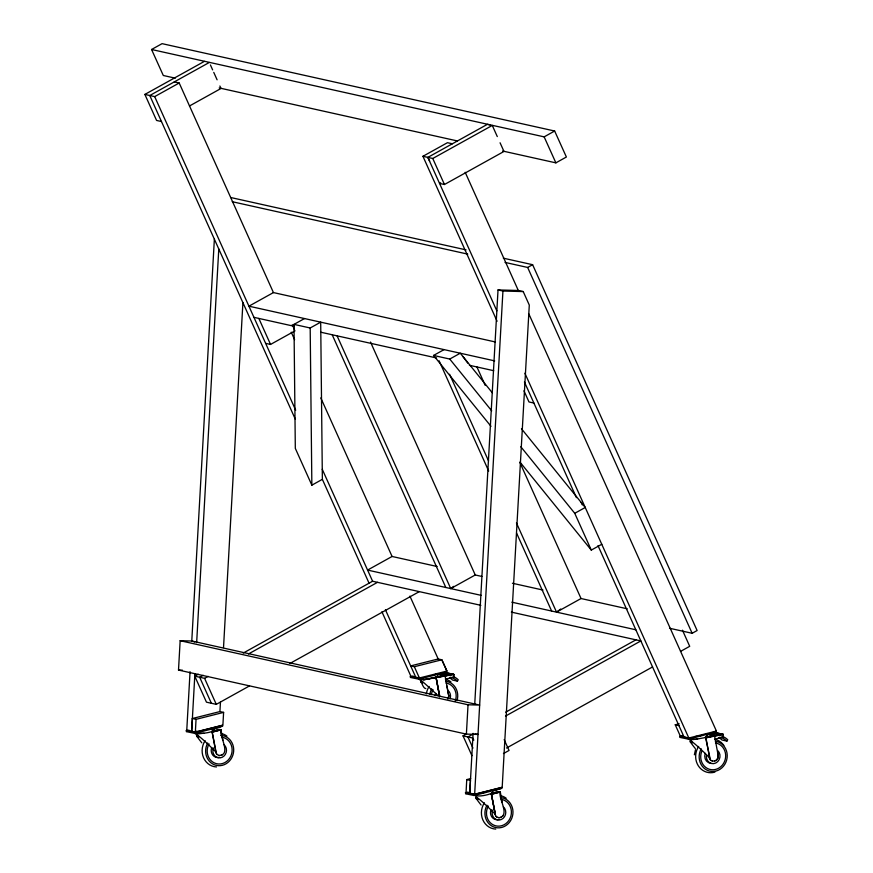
<?xml version="1.0" encoding="UTF-8"?>
<svg xmlns="http://www.w3.org/2000/svg" width="873" height="873" viewBox="0 0 873 873"><rect width="100%" height="100%" fill="white"/><g stroke="black" fill="none" stroke-linecap="round" stroke-linejoin="round"><path stroke-width="1.31" d="M477.422 734.302L478.011 734.433L466.389 734.128L178.507 670.06L180.154 640.706L191.776 641.011L479.659 705.078L468.037 704.773L180.154 640.706M190.052 671.73L186.767 730.177L195.356 732.087L222.877 725.267L223.608 712.39L219.92 711.571L192.355 718.523L191.667 731.268L194.897 673.814M195.356 732.087L196.043 719.341L223.608 712.39M470.689 778.596L466.749 779.589L466.062 792.335L474.65 794.244L502.182 787.424L529.289 305.07L523.222 291.571L518.311 290.48L498.025 289.945L474.748 703.987M214.365 239.191L191.776 641.011L194.788 641.993M196.654 642.604L218.785 248.98M219.941 711.277L220.454 702.067M223.521 647.559L242.912 302.647M466.389 734.128L468.037 704.773M473.101 733.342L469.739 793.153L470.46 780.397L466.749 779.589M474.65 794.244L502.935 291.036L498.025 289.945M694.373 754.807L695.497 749.711M445.077 675.724L439.305 674.294L444.99 675.56L448.755 695.825L447.936 699.066M717.966 758.004L718.239 755.8L714.485 735.535L708.789 734.269L714.572 735.688M446.79 672.09L418.854 679.183L410.321 677.448L410.932 677.153M499.138 817.728C510.672 815.415 498.003 798.369 500.262 792.051L494.544 790.643M718.032 758.015L715.642 760.601M448.231 674.96L446.081 673.498L445.274 674.829L440.363 673.738L442.513 675.211M449.857 677.972A16.576 15.212 -77.5 0 1 452.509 680.045L457.419 681.136L458.227 679.794A16.401 15.048 -77.5 0 0 453.338 676.608M717.726 734.935L715.576 733.462L714.769 734.793L709.858 733.702M718.621 737.521A16.576 15.212 -77.5 0 1 722.004 740.009L726.903 741.101L727.722 739.758A16.401 15.048 -77.5 0 0 722.047 736.299M502.411 816.462L503.208 815.568M716.7 759.936L717.486 759.052M187.619 730.363L189.332 730.341M194.472 732.949L196.261 732.862M473.559 794.081L474.366 794.179M213.394 730.636L213.983 729.773L213.372 729.522C215.293 734.488 178.932 734.149 204.02 733.276M476.211 794.757C475.316 797.867 493.812 794.365 492.656 791.68M437.711 675.451L438.028 675.964L435.965 677.055L439.621 696.73L435.965 677.055M492.678 792.782L492.961 791.8M707.512 735.928L706.901 735.295L707.512 735.928L705.449 737.019L710.393 759.947M337.087 335.843L450.741 588.588L453.72 586.35M516.434 522.927L556.538 612.137L560.717 609.005M218.719 755.429C232.054 755.374 219.047 735.994 220.978 729.904L212.194 732.12L220.956 729.763L222.931 740.228M175.287 78.166L163.306 75.493L151.575 49.499L162.072 43.65L554.65 131.015L566.381 157.009L555.883 162.858L502.652 151.018M151.575 49.499L544.152 136.865L554.65 131.015M161.472 121.533L156.573 120.441L144.874 94.426L204.391 61.372M209.302 62.463L149.774 95.517L295.238 419.018M144.874 94.426L154.685 96.608L179.194 83L273.435 292.575L495.209 341.932M189.485 105.982L221 88.479L219.887 86.001M497.097 321.242L422.936 156.3L447.445 142.692L452.356 143.783M496.846 310.864L427.846 157.391L487.363 124.348L489.818 124.894M422.936 156.3L432.757 158.482L492.274 125.439L497.294 136.581M440.636 182.806L439.545 183.417L444.455 184.509L503.972 151.455L500.076 142.779M273.435 292.575L248.925 306.183L494.675 360.876M293.994 324.385L310.188 327.986L320.697 322.159L322.366 479.342L311.857 485.17L295.314 448.373L293.994 324.385L304.502 318.558M265.632 343.351L270.543 344.442L295.052 330.834M505.031 262.413L527.652 267.454L532.617 264.694L697.112 630.524L692.147 633.285L669.526 628.254M490.997 426.33L433.554 355.442L444.062 349.615M433.554 355.442L449.748 359.054L460.257 353.216L492.405 392.894M437.177 566.512L392.086 556.472L367.577 570.08L481.274 595.386M249.514 685.905L216.286 704.358L206.464 702.176L194.766 676.16L198.226 674.24M203.18 675.309L199.677 677.252L211.375 703.267M243.185 653.091L372.596 581.232L480.881 605.327M194.766 676.16L204.588 678.343L208.134 676.368M248.401 654.008L377.496 582.324M289.869 663.502L419.236 591.665M520.81 446.736L574.75 513.302L585.259 507.475L521.476 428.763M450.741 588.588L475.25 574.98L481.885 576.453M520.144 462.297L591.294 550.099L601.803 544.261M556.538 612.137L581.047 598.529L627.305 608.819M471.933 755.68L463.028 735.863L466.575 733.887M505.663 712.182L635.937 639.844M473.766 733.713L467.928 736.954L472.948 748.106M505.5 716.089L640.847 640.935L511.36 612.115M506.515 748.041L652.546 666.95M680.504 651.422L689.703 646.315L682.468 630.208M503.448 753.563L509.046 750.453L504.168 739.606M691.678 738.089L688.262 738.842M705.264 734.237L706.421 733.691M221.033 755.429L222.146 754.992M500.305 817.575L501.429 817.15M714.529 761.038L715.707 760.623M412.242 677.022L411.761 677.317L412.569 677.35M474.235 794.866L473.755 795.161L475.545 795.019M497.075 789.127L498.789 788.668M500.338 788.734L497.097 789.399M688.24 738.58L689.965 738.111M210.098 729.031L211.735 728.464M434.132 674.84L435.769 674.262M436.271 676.979L425.828 679.401L420.993 679.521L420.371 678.899L423.798 679.598M715.194 739.115L723.291 736.954L723.248 734.324L695.323 739.366L690.478 739.496L689.866 738.864L691.645 739.606L697.549 739.049M446.103 671.282L446.529 670.988M197.451 732.567L198.226 732.251L196.763 732.261M218.326 726.816C215.642 727.94 223.466 726.38 220.498 726.336M419.095 677.426L418.32 677.797L419.455 677.786M467.59 792.269L466.826 792.64L469.805 792.193M681.835 735.884L681.071 736.266L682.195 736.255M476.734 794.714L477.509 794.343L476.374 794.354M445.71 679.15L453.807 676.979L453.753 674.36L448.002 673.083L444.27 673.596M186.713 730.319L186.091 730.581L194.635 732.36L222.528 725.19M186.898 731.345L186.276 731.618L194.821 733.385L222.67 726.205M410.746 676.128L410.135 676.433L418.669 678.168L446.921 671.075L441.847 659.792L438.17 658.973L410.659 665.913L414.337 666.721L441.847 659.792L446.932 671.075M465.996 792.477L465.374 792.771L473.919 794.517L501.768 787.337M466.182 793.492L465.56 793.753L474.104 795.532L501.953 788.352M680.427 737.118L679.805 737.369L688.35 739.158L716.275 732.01M715.478 731.29L716.056 730.974M439.61 695.334L436.031 677.066C484.995 668.991 373.12 688.699 453.698 674.48L453.807 676.979M714.55 735.546L705.57 737.03L714.55 735.546L705.711 737.881L723.182 734.444L717.562 733.189L706.224 734.684M197.265 731.541L194.286 731.989L196.905 731.181M212.848 729.282L215.358 728.649L221.022 729.773L211.997 731.268L220.847 729.773M420.306 678.67L422.27 678.048L420.47 678.146M444.575 672.548L441.585 672.996L446.081 673.498M528.852 313.909L716.417 731.05L688.83 738.012L680.318 736.081L675.244 724.786L679.172 723.793M682.773 735.459L679.62 736.397L688.83 738.012L524.891 373.229M712.87 732.818L714.834 732.196L713.045 732.294M495.548 815.578L491.204 793.404L500.294 791.931L502.204 802.374M500.229 791.909L491.466 794.266L500.262 792.051M699.371 735.895L701.619 735.372M413.366 676.149L412.372 676.324M482.802 792.706L485.126 792.269M419.978 678.747L418.505 678.812M712.543 732.894L711.08 732.96M436.074 677.055L453.753 674.36M445.055 675.571L436.009 677.044M705.799 736.965L709.607 757.906C706.672 754.545 678.397 727.558 695.323 748.565M694.81 736.659L697.047 736.332M439.392 674.458L441.869 674.098M445.59 673.574L448.067 673.225L453.698 674.48M439.305 674.294L441.782 673.945M708.789 734.269L717.497 733.047L723.248 734.324M682.38 737.27L681.256 737.281M714.594 761.049L712.215 761.038M502.935 291.036L523.222 291.571M178.507 670.06L182.381 670.169M499.203 817.739L496.966 817.139M219.199 87.933L457.408 140.946M174.284 81.909L179.194 83M230.581 197.484L466.084 249.885M503.339 258.179L532.617 264.694M232.273 201.718L467.775 254.13M253.934 317.336L294.146 326.284M320.806 332.22L436.664 357.995M469.379 365.285L493.725 370.698M533.883 403.053L528.983 401.962L523.964 390.809M512.418 583.251L542.951 590.05M511.807 602.174L635.839 629.782M713.121 732.916L715.576 733.462M675.244 724.786L678.921 725.605M446.889 685.949L448.187 692.758M717.617 752.712L718.228 756.891M448.122 692.736L448.755 695.825M475.261 733.822L478.011 734.433M463.028 735.863L472.839 738.045L473.799 740.173M192.355 718.523L196.043 719.341M712.281 761.049L710.327 759.925M476.232 795.87L475.621 795.238M218.785 755.44L216.82 754.305L215.849 752.373M496.104 816.462L497.032 817.161M437.951 695.585C438.541 696.054 410.779 670.322 422.772 682.948A4.114 1.451 68.7 0 0 420.961 682.457C420.24 677.142 422.532 688.655 425.828 688.59M481.088 805.015C464.196 783.801 492.47 811.115 495.395 814.422L491.27 793.415L495.198 814.542M201.805 742.858C184.912 721.644 213.187 748.969 216.111 752.275L211.997 731.268L215.915 752.384M449.748 359.054L491.706 410.823M462.963 356.555L467.775 363.103M495.482 815.568L496.17 816.473M216.264 753.432L216.886 754.327M427.846 157.391L429.669 161.025M581.167 502.433L582.291 504.878M544.152 136.865L555.883 162.858M527.652 267.454L692.147 633.285M465.178 172.297L518.311 290.48M432.757 158.482L444.455 184.509M524.422 381.992L576.42 497.632M598.005 545.636L683.995 736.899M574.75 513.302L591.294 550.099M476.876 366.846L485.235 385.43M519.773 462.243L581.047 598.529M449.584 374.255L488.574 460.977M439.097 360.778L488.684 471.038M516.532 532.988L551.638 611.045M370.512 342.052L475.25 574.98M332.187 334.752L445.83 587.496M210.415 64.94L212.641 69.895M213.754 72.372L217.093 79.803M292.259 324.647L294.496 329.601M291.255 332.22L294.594 339.652M320.784 397.892L392.086 556.472M409.917 596.117L438.257 659.137M258.844 318.427L270.543 344.442M414.337 666.721L419.411 678.015L410.834 676.106L381.905 611.755M154.685 96.608L295.696 410.201M322.257 469.281L372.596 581.232M385.397 609.703L415.744 677.197M322.366 479.342L369.104 583.295M204.588 678.343L216.286 704.358M709.356 758.015L709.705 759.041M448.689 695.814L448.733 696.927M310.188 327.986L311.857 485.17M220.782 735.35A15.245 13.979 -77.5 0 1 233.32 753.541A15.245 13.979 -77.5 0 1 214.278 764.748A15.245 13.979 -77.5 0 1 207.698 743.054M221.382 733.56A16.936 15.539 -77.5 0 1 226.915 736.103M216.482 766.952A16.936 15.539 -77.5 0 1 203.54 757.699A16.936 15.539 -77.5 0 1 205.111 740.664M221.949 737.172A13.553 12.429 -77.5 0 1 231.563 754.119A13.553 12.429 -77.5 0 1 214.474 763.002A13.553 12.429 -77.5 0 1 209.029 743.883M224.099 744.745A7.41 6.798 -77.5 0 1 225.289 754.49A7.41 6.798 -77.5 0 1 216.395 757.131A7.41 6.798 -77.5 0 1 213.361 747.943M219.614 757.273A7.41 6.798 -77.5 0 1 212.837 755.156A7.41 6.798 -77.5 0 1 211.724 747.583M445.907 681.256A15.245 13.979 -77.5 0 1 457.048 700.517M429.832 694.493A15.245 13.979 -77.5 0 1 431.731 688.862M445.416 679.358A16.936 15.539 -77.5 0 1 450.948 681.911M426.351 693.86A16.936 15.539 -77.5 0 1 429.145 686.462M445.983 682.981A13.553 12.429 -77.5 0 1 455.226 701.052M431.371 694.701A13.553 12.429 -77.5 0 1 433.063 689.692M435.256 695.65A7.41 6.798 -77.5 0 1 435.758 693.38M448.144 690.554A7.41 6.798 -77.5 0 1 450.01 698.913M450.141 677.262A16.576 15.212 -77.5 0 1 457.419 681.136M501.146 797.606A15.245 13.979 -77.5 0 1 512.407 816.462A15.245 13.979 -77.5 0 1 493.223 826.764A15.245 13.979 -77.5 0 1 486.981 805.212M500.666 795.707A16.936 15.539 -77.5 0 1 506.198 798.249M495.766 829.099A16.936 15.539 -77.5 0 1 482.824 819.845A16.936 15.539 -77.5 0 1 484.395 802.811M501.222 799.319A13.553 12.429 -77.5 0 1 510.847 816.266A13.553 12.429 -77.5 0 1 493.758 825.149A13.553 12.429 -77.5 0 1 488.302 806.041M503.383 806.892A7.41 6.798 -77.5 0 1 504.572 816.637A7.41 6.798 -77.5 0 1 495.678 819.289A7.41 6.798 -77.5 0 1 492.645 810.1M498.898 819.42A7.41 6.798 -77.5 0 1 492.11 817.303A7.41 6.798 -77.5 0 1 491.008 809.729M715.391 741.221A15.245 13.979 -77.5 0 1 726.652 760.088A15.245 13.979 -77.5 0 1 707.468 770.379A15.245 13.979 -77.5 0 1 701.226 748.827M714.911 739.333A16.936 15.539 -77.5 0 1 723.892 745.477M714.878 772.125A16.936 15.539 -77.5 0 1 698.269 765.73A16.936 15.539 -77.5 0 1 698.64 746.437M715.478 742.945A13.553 12.429 -77.5 0 1 725.277 759.204A13.553 12.429 -77.5 0 1 709.225 769.244A13.553 12.429 -77.5 0 1 701.663 751.577M717.628 750.518A7.41 6.798 -77.5 0 1 715.795 763.013A7.41 6.798 -77.5 0 1 706.388 755.985M711.015 763.308A7.41 6.798 -77.5 0 1 705.253 753.355M719.636 737.227A16.576 15.212 -77.5 0 1 726.903 741.101M197.047 734.509L196.927 736.659A4.114 1.451 68.7 0 1 198.738 737.15L197.091 734.488M476.331 796.656L476.211 798.806A4.114 1.451 68.7 0 1 478.011 799.297L476.374 796.634M690.576 740.282L690.456 742.432A4.114 1.451 68.7 0 1 692.256 742.923L690.619 740.26"/></g></svg>
